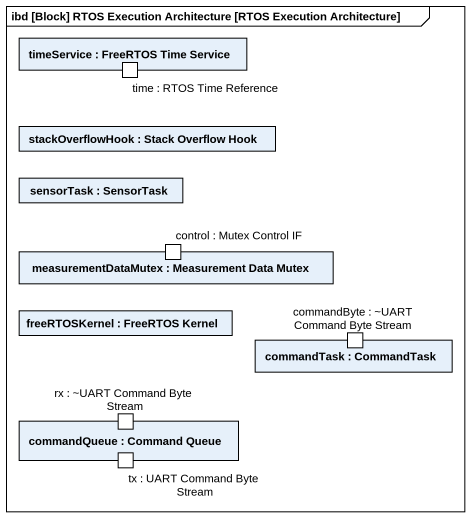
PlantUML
@startuml
mainframe ibd [Block] RTOS Execution Architecture [RTOS Execution Architecture]
rectangle "timeService : FreeRTOS Time Service" as timeService {
  port "time : RTOS Time Reference" as time_RTOS_Time_Reference
}
rectangle "stackOverflowHook : Stack Overflow Hook" as stackOverflowHook
rectangle "sensorTask : SensorTask" as sensorTask
rectangle "measurementDataMutex : Measurement Data Mutex" as measurementDataMutex {
  port "control : Mutex Control IF" as control_Mutex_Control_IF
}
rectangle "freeRTOSKernel : FreeRTOS Kernel" as freeRTOSKernel
rectangle "commandTask : CommandTask" as commandTask {
  port "commandByte : ~UART Command Byte Stream" as commandByte_UART_Command
}
rectangle "commandQueue : Command Queue" as commandQueue {
  port "rx : ~UART Command Byte Stream" as rx_UART_Command_Byte_Stream
  port "tx : UART Command Byte Stream" as tx_UART_Command_Byte_Stream
}
@enduml
